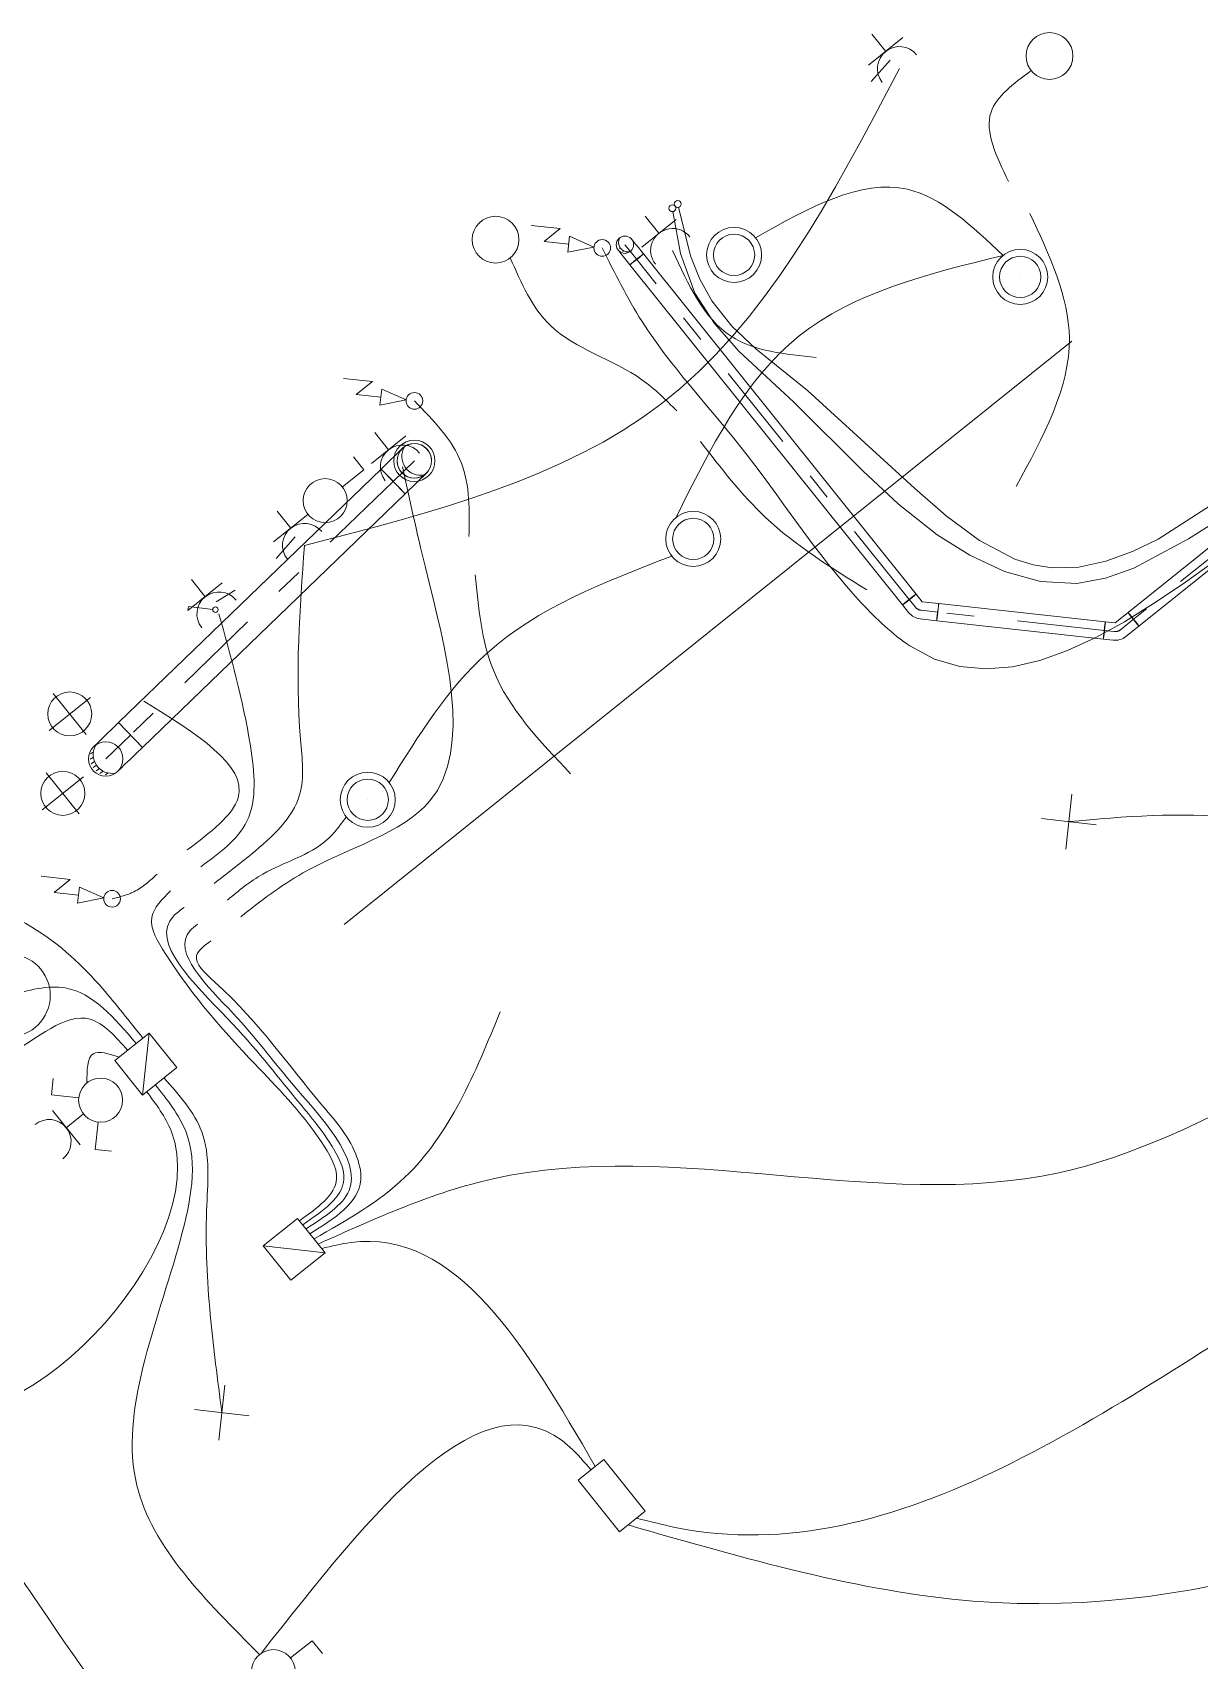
# Model space of a CAD drawing. Header units: metres. Extents: x 2747662.9 to 2747731.3, y 1250221.9 to 1250283.3.
# Drawn here: x 2747697.58 to 2747701.82, y 1250263.41 to 1250269.32 of the extents above; entities that cross this region are included whole.
import ezdxf

# ---------------------------------------------------------------- set-up
doc = ezdxf.new("R2010")
doc.units = ezdxf.units.M
doc.header["$MEASUREMENT"] = 0
for name, pattern in [('EL_Boden', [900, 600, -300]), ('EL_Hohldecke', [1500, 600, -300, 0, -300, 0, -300]), ('STRICHPUNKT2-A0PKIVIE00', [0.635, 0.3175, -0.15875, 0, -0.15875]), ('STRICHPUNKT2-A0PKIVIO00', [0.635, 0.3175, -0.15875, 0, -0.15875]), ('STRICHPUNKT2-A0PKIVIT00', [0.635, 0.3175, -0.15875, 0, -0.15875])]:
    doc.linetypes.add(name, pattern=pattern)
for name, color, linetype in [('___deckendurchbruch', 7, 'Continuous'), ('___elektro', 7, 'Continuous'), ('___lueftung', 7, 'Continuous'), ('___sanitär', 7, 'Continuous')]:
    doc.layers.add(name, color=color, linetype=linetype)

msp = doc.modelspace()

# ---------------------------------------------------------------- linework, layer by layer
at = {"layer": '___deckendurchbruch', "color": 215, "linetype": 'STRICHPUNKT2-A0PKIVIT00', "lineweight": 0, "true_color": 0xa44f91}
for p, q in [((2747697.6365, 1250266.7868), (2747697.7863, 1250266.9068)), ((2747697.7714, 1250266.7719), (2747697.6513, 1250266.9217)), ((2747697.6113, 1250266.4983), (2747697.7612, 1250266.6184)), ((2747697.7463, 1250266.4834), (2747697.6262, 1250266.6333))]:
    msp.add_line(p, q, dxfattribs=at)
at = {"layer": '___deckendurchbruch', "color": 215, "linetype": 'Continuous', "lineweight": 0, "true_color": 0xa44f91}
for centre in [(2747697.7114, 1250266.8468), (2747697.6862, 1250266.5584)]:
    msp.add_circle(centre, 0.08, dxfattribs=at)
at = {"layer": '___elektro', "color": 30, "linetype": 'Continuous', "lineweight": 0, "true_color": 0xff8d1c}
for p, q in [((2747700.7381, 1250269.3042), (2747700.6133, 1250269.2041)), ((2747700.6757, 1250269.2541), (2747700.6256, 1250269.3166)), ((2747700.6256, 1250269.3166), (2747700.6257, 1250269.3166)), ((2747700.6256, 1250269.3166), (2747700.6257, 1250269.3166)), ((2747701.2175, 1250269.3039), (2747701.2175, 1250269.3039)), ((2747701.337, 1250269.2907), (2747701.337, 1250269.2908)), ((2747700.6227, 1250269.1444), (2747700.6917, 1250269.2221)), ((2747700.6757, 1250269.2541), (2747700.6757, 1250269.2542)), ((2747701.2043, 1250269.1844), (2747701.2043, 1250269.1844)), ((2747701.3238, 1250269.1712), (2747701.3238, 1250269.1713)), ((2747701.3238, 1250269.1712), (2747701.3238, 1250269.1713)), ((2747701.3238, 1250269.1712), (2747701.3238, 1250269.1713)), ((2747699.2053, 1250268.6364), (2747699.2053, 1250268.6364)), ((2747699.3248, 1250268.6232), (2747699.3248, 1250268.6232)), ((2747699.4935, 1250268.6102), (2747699.3881, 1250268.6218)), ((2747699.7892, 1250268.5431), (2747699.914, 1250268.6432)), ((2747699.8516, 1250268.5932), (2747699.8016, 1250268.6556)), ((2747699.8016, 1250268.6556), (2747699.8016, 1250268.6556)), ((2747699.8016, 1250268.6556), (2747699.8016, 1250268.6556)), ((2747699.435, 1250268.5633), (2747699.4935, 1250268.6102)), ((2747699.524, 1250268.5535), (2747699.435, 1250268.5633)), ((2747699.5208, 1250268.5244), (2747699.5272, 1250268.5826)), ((2747699.6158, 1250268.5434), (2747699.5272, 1250268.5826)), ((2747700.0623, 1250268.5928), (2747700.0624, 1250268.5928)), ((2747700.2029, 1250268.5773), (2747700.2029, 1250268.5773)), ((2747699.1921, 1250268.5169), (2747699.1922, 1250268.5169)), ((2747699.3116, 1250268.5037), (2747699.3116, 1250268.5038)), ((2747699.3116, 1250268.5037), (2747699.3116, 1250268.5038)), ((2747699.3116, 1250268.5037), (2747699.3116, 1250268.5038)), ((2747699.6158, 1250268.5434), (2747699.5208, 1250268.5244)), ((2747699.6459, 1250268.5401), (2747699.6459, 1250268.5401)), ((2747700.1249, 1250268.5148), (2747700.1249, 1250268.5148)), ((2747701.1018, 1250268.5128), (2747701.1018, 1250268.5128)), ((2747701.2424, 1250268.4973), (2747701.2424, 1250268.4973)), ((2747700.0468, 1250268.4522), (2747700.0469, 1250268.4522)), ((2747700.0468, 1250268.4522), (2747700.0469, 1250268.4522)), ((2747700.1874, 1250268.4367), (2747700.1875, 1250268.4368)), ((2747701.1643, 1250268.4348), (2747701.1644, 1250268.4348)), ((2747701.0863, 1250268.3722), (2747701.0864, 1250268.3722)), ((2747701.0863, 1250268.3722), (2747701.0864, 1250268.3722)), ((2747701.2269, 1250268.3567), (2747701.2269, 1250268.3568)), ((2747698.811, 1250268.0545), (2747698.7056, 1250268.0661)), ((2747698.7525, 1250268.0076), (2747698.811, 1250268.0545)), ((2747698.8383, 1250267.9687), (2747698.8447, 1250268.0269)), ((2747698.9333, 1250267.9877), (2747698.8447, 1250268.0269)), ((2747698.8415, 1250267.9978), (2747698.7525, 1250268.0076)), ((2747698.9333, 1250267.9877), (2747698.8383, 1250267.9687)), ((2747698.9634, 1250267.9844), (2747698.9634, 1250267.9844)), ((2747698.8073, 1250267.7567), (2747698.9321, 1250267.8568)), ((2747698.8697, 1250267.8068), (2747698.8196, 1250267.8692)), ((2747698.8196, 1250267.8692), (2747698.8197, 1250267.8692)), ((2747698.8196, 1250267.8692), (2747698.8197, 1250267.8692)), ((2747698.7018, 1250267.6719), (2747698.7798, 1250267.7344)), ((2747698.7798, 1250267.7344), (2747698.7423, 1250267.7812)), ((2747698.5893, 1250267.6843), (2747698.5894, 1250267.6843)), ((2747698.7018, 1250267.6719), (2747698.7018, 1250267.6719)), ((2747698.5769, 1250267.5718), (2747698.4521, 1250267.4717)), ((2747698.5145, 1250267.5218), (2747698.4645, 1250267.5842)), ((2747698.4645, 1250267.5842), (2747698.4645, 1250267.5842)), ((2747698.4645, 1250267.5842), (2747698.4645, 1250267.5842)), ((2747698.5769, 1250267.5718), (2747698.577, 1250267.5718)), ((2747698.6894, 1250267.5594), (2747698.6894, 1250267.5594)), ((2747699.914, 1250267.5609), (2747699.9141, 1250267.5609)), ((2747698.5145, 1250267.5218), (2747698.5146, 1250267.5218)), ((2747700.0546, 1250267.5454), (2747700.0546, 1250267.5454)), ((2747698.4615, 1250267.412), (2747698.5306, 1250267.4898)), ((2747699.9766, 1250267.4828), (2747699.9766, 1250267.4828)), ((2747699.8985, 1250267.4203), (2747699.8986, 1250267.4203)), ((2747699.8985, 1250267.4203), (2747699.8986, 1250267.4203)), ((2747700.0391, 1250267.4048), (2747700.0391, 1250267.4048)), ((2747698.1408, 1250267.2226), (2747698.2657, 1250267.3227)), ((2747698.1532, 1250267.3351), (2747698.1533, 1250267.3351)), ((2747698.1532, 1250267.3351), (2747698.1533, 1250267.3351)), ((2747698.2033, 1250267.2727), (2747698.1532, 1250267.3351)), ((2747698.1532, 1250267.3351), (2747698.1533, 1250267.3351)), ((2747698.1532, 1250267.3351), (2747698.1533, 1250267.3351)), ((2747698.2439, 1250267.254), (2747698.3126, 1250267.2962)), ((2747698.1424, 1250267.2367), (2747698.1408, 1250267.2226)), ((2747698.2309, 1250267.2269), (2747698.1424, 1250267.2367)), ((2747698.7316, 1250266.6132), (2747698.7316, 1250266.6132)), ((2747698.8721, 1250266.5977), (2747698.8722, 1250266.5977)), ((2747701.3299, 1250266.3561), (2747701.3518, 1250266.5549)), ((2747698.7941, 1250266.5352), (2747698.7942, 1250266.5352)), ((2747698.7161, 1250266.4726), (2747698.7161, 1250266.4727)), ((2747698.7161, 1250266.4726), (2747698.7161, 1250266.4727)), ((2747698.8567, 1250266.4571), (2747698.8567, 1250266.4572)), ((2747701.4403, 1250266.4446), (2747701.2415, 1250266.4665)), ((2747701.3409, 1250266.4555), (2747701.3409, 1250266.4556)), ((2747697.7129, 1250266.2453), (2747697.6074, 1250266.2569)), ((2747697.6543, 1250266.1984), (2747697.7129, 1250266.2453)), ((2747697.7433, 1250266.1886), (2747697.6543, 1250266.1984)), ((2747697.7401, 1250266.1595), (2747697.7465, 1250266.2177)), ((2747697.8351, 1250266.1785), (2747697.7465, 1250266.2177)), ((2747697.8351, 1250266.1785), (2747697.7401, 1250266.1595)), ((2747697.8652, 1250266.1752), (2747697.8652, 1250266.1752)), ((2747697.9999, 1250265.6872), (2747697.8751, 1250265.5872)), ((2747697.9687, 1250265.6622), (2747697.9688, 1250265.6622)), ((2747697.9999, 1250265.6872), (2747697.9752, 1250265.4623)), ((2747697.9843, 1250265.6747), (2747697.9844, 1250265.6747)), ((2747698.1, 1250265.5624), (2747697.9999, 1250265.6872)), ((2747698.0125, 1250265.6716), (2747698.0125, 1250265.6716)), ((2747697.8907, 1250265.5997), (2747697.8907, 1250265.5997)), ((2747697.9063, 1250265.6122), (2747697.9063, 1250265.6122)), ((2747697.9219, 1250265.6247), (2747697.922, 1250265.6247)), ((2747697.9375, 1250265.6372), (2747697.9376, 1250265.6372)), ((2747697.9531, 1250265.6497), (2747697.9532, 1250265.6497)), ((2747698.025, 1250265.656), (2747698.025, 1250265.656)), ((2747698.0375, 1250265.6404), (2747698.0375, 1250265.6404)), ((2747698.05, 1250265.6248), (2747698.05, 1250265.6248)), ((2747698.0625, 1250265.6092), (2747698.0625, 1250265.6092)), ((2747697.8751, 1250265.5872), (2747697.9752, 1250265.4623)), ((2747697.8876, 1250265.5716), (2747697.8876, 1250265.5716)), ((2747697.9001, 1250265.5559), (2747697.9001, 1250265.556)), ((2747697.9126, 1250265.5403), (2747697.9127, 1250265.5404)), ((2747697.9752, 1250265.4623), (2747698.1, 1250265.5624)), ((2747698.075, 1250265.5936), (2747698.075, 1250265.5936)), ((2747698.0844, 1250265.5499), (2747698.0844, 1250265.5499)), ((2747698.0875, 1250265.578), (2747698.0875, 1250265.578)), ((2747697.6448, 1250265.4632), (2747697.6513, 1250265.5228)), ((2747697.7737, 1250265.5059), (2747697.7737, 1250265.5059)), ((2747697.8861, 1250265.4935), (2747697.8861, 1250265.4935)), ((2747697.9251, 1250265.5247), (2747697.9252, 1250265.5248)), ((2747697.9376, 1250265.5091), (2747697.9377, 1250265.5092)), ((2747697.9501, 1250265.4935), (2747697.9502, 1250265.4936)), ((2747698.0064, 1250265.4873), (2747698.0064, 1250265.4874)), ((2747698.022, 1250265.4998), (2747698.022, 1250265.4999)), ((2747698.0376, 1250265.5123), (2747698.0376, 1250265.5124)), ((2747698.0532, 1250265.5248), (2747698.0532, 1250265.5249)), ((2747698.0688, 1250265.5374), (2747698.0688, 1250265.5374)), ((2747697.7442, 1250265.4522), (2747697.6448, 1250265.4632)), ((2747697.9626, 1250265.4779), (2747697.9627, 1250265.4779)), ((2747697.9908, 1250265.4748), (2747697.9908, 1250265.4748)), ((2747697.7489, 1250265.2809), (2747697.6488, 1250265.4058)), ((2747697.6988, 1250265.3434), (2747697.7613, 1250265.3934)), ((2747697.7613, 1250265.3934), (2747697.7613, 1250265.3934)), ((2747697.8149, 1250265.3639), (2747697.804, 1250265.2645)), ((2747697.8737, 1250265.381), (2747697.8738, 1250265.381)), ((2747697.804, 1250265.2645), (2747697.8636, 1250265.2579)), ((2747698.5393, 1250265.0142), (2747698.4145, 1250264.9141)), ((2747698.6394, 1250264.8893), (2747698.5393, 1250265.0142)), ((2747698.4613, 1250264.9517), (2747698.4613, 1250264.9517)), ((2747698.4769, 1250264.9642), (2747698.4769, 1250264.9642)), ((2747698.4925, 1250264.9767), (2747698.4926, 1250264.9767)), ((2747698.5081, 1250264.9892), (2747698.5082, 1250264.9892)), ((2747698.5237, 1250265.0017), (2747698.5238, 1250265.0017)), ((2747698.5518, 1250264.9986), (2747698.5519, 1250264.9986)), ((2747698.5643, 1250264.983), (2747698.5644, 1250264.983)), ((2747698.5769, 1250264.9674), (2747698.5769, 1250264.9674)), ((2747698.5894, 1250264.9518), (2747698.5894, 1250264.9518)), ((2747698.4145, 1250264.9141), (2747698.5145, 1250264.7893)), ((2747698.4145, 1250264.9141), (2747698.6394, 1250264.8893)), ((2747698.427, 1250264.8985), (2747698.427, 1250264.8986)), ((2747698.4301, 1250264.9266), (2747698.4301, 1250264.9267)), ((2747698.4457, 1250264.9391), (2747698.4457, 1250264.9392)), ((2747698.5145, 1250264.7893), (2747698.6394, 1250264.8893)), ((2747698.6019, 1250264.9362), (2747698.6019, 1250264.9362)), ((2747698.6144, 1250264.9206), (2747698.6144, 1250264.9206)), ((2747698.6269, 1250264.9049), (2747698.6269, 1250264.905)), ((2747698.4395, 1250264.8829), (2747698.4395, 1250264.8829)), ((2747698.452, 1250264.8673), (2747698.452, 1250264.8673)), ((2747698.4645, 1250264.8517), (2747698.4646, 1250264.8517)), ((2747698.477, 1250264.8361), (2747698.4771, 1250264.8361)), ((2747698.577, 1250264.8393), (2747698.577, 1250264.8393)), ((2747698.5926, 1250264.8518), (2747698.5926, 1250264.8518)), ((2747698.6082, 1250264.8643), (2747698.6082, 1250264.8644)), ((2747698.6238, 1250264.8768), (2747698.6238, 1250264.8769)), ((2747698.4895, 1250264.8205), (2747698.4896, 1250264.8205)), ((2747698.502, 1250264.8049), (2747698.5021, 1250264.8049)), ((2747698.5301, 1250264.8018), (2747698.5302, 1250264.8018)), ((2747698.5458, 1250264.8143), (2747698.5458, 1250264.8143)), ((2747698.5614, 1250264.8268), (2747698.5614, 1250264.8268)), ((2747698.2532, 1250264.2088), (2747698.2751, 1250264.4076)), ((2747698.3635, 1250264.2973), (2747698.1647, 1250264.3192)), ((2747698.2641, 1250264.3082), (2747698.2641, 1250264.3083)), ((2747699.5584, 1250264.0624), (2747699.6521, 1250264.1375)), ((2747699.6364, 1250264.125), (2747699.6365, 1250264.125)), ((2747699.6521, 1250264.1375), (2747699.8021, 1250263.9502)), ((2747699.6646, 1250264.1219), (2747699.6646, 1250264.1219)), ((2747699.5584, 1250264.0624), (2747699.7085, 1250263.8751)), ((2747699.574, 1250264.0749), (2747699.5741, 1250264.075)), ((2747699.5896, 1250264.0874), (2747699.5897, 1250264.0875)), ((2747699.6052, 1250264.0999), (2747699.6053, 1250264.1)), ((2747699.6208, 1250264.1125), (2747699.6209, 1250264.1125)), ((2747699.6771, 1250264.1063), (2747699.6771, 1250264.1063)), ((2747699.6896, 1250264.0907), (2747699.6896, 1250264.0907)), ((2747699.7021, 1250264.075), (2747699.7021, 1250264.0751)), ((2747699.5709, 1250264.0468), (2747699.571, 1250264.0468)), ((2747699.5834, 1250264.0312), (2747699.5835, 1250264.0312)), ((2747699.5959, 1250264.0156), (2747699.596, 1250264.0156)), ((2747699.7146, 1250264.0594), (2747699.7146, 1250264.0595)), ((2747699.7271, 1250264.0438), (2747699.7271, 1250264.0439)), ((2747699.7396, 1250264.0282), (2747699.7396, 1250264.0283)), ((2747699.7521, 1250264.0126), (2747699.7522, 1250264.0126)), ((2747699.6084, 1250264), (2747699.6085, 1250264)), ((2747699.621, 1250263.9844), (2747699.621, 1250263.9844)), ((2747699.6335, 1250263.9688), (2747699.6335, 1250263.9688)), ((2747699.646, 1250263.9532), (2747699.646, 1250263.9532)), ((2747699.7085, 1250263.8751), (2747699.8021, 1250263.9502)), ((2747699.7646, 1250263.997), (2747699.7647, 1250263.997)), ((2747699.7771, 1250263.9814), (2747699.7772, 1250263.9814)), ((2747699.7896, 1250263.9658), (2747699.7897, 1250263.9658)), ((2747699.6585, 1250263.9376), (2747699.6585, 1250263.9376)), ((2747699.671, 1250263.922), (2747699.671, 1250263.922)), ((2747699.6835, 1250263.9064), (2747699.6835, 1250263.9064)), ((2747699.696, 1250263.8908), (2747699.696, 1250263.8908)), ((2747699.7241, 1250263.8877), (2747699.7242, 1250263.8877)), ((2747699.7397, 1250263.9002), (2747699.7398, 1250263.9002)), ((2747699.7553, 1250263.9127), (2747699.7554, 1250263.9127)), ((2747699.7709, 1250263.9252), (2747699.771, 1250263.9252)), ((2747699.7865, 1250263.9377), (2747699.7866, 1250263.9377)), ((2747698.5136, 1250263.4173), (2747698.5916, 1250263.4798)), ((2747698.5916, 1250263.4798), (2747698.6292, 1250263.433)), ((2747698.4012, 1250263.4297), (2747698.4012, 1250263.4297)), ((2747698.5136, 1250263.4173), (2747698.5137, 1250263.4173))]:
    msp.add_line(p, q, dxfattribs=at)
at = {"layer": '___elektro', "color": 30, "linetype": 'EL_Boden', "lineweight": 0, "true_color": 0xff8d1c}
msp.add_line((2747698.7086, 1250266.0822), (2747701.352, 1250268.2007), dxfattribs=at)
msp.add_line((2747698.7086, 1250266.0822), (2747701.352, 1250268.2007), dxfattribs=at)
at = {"layer": '___elektro', "color": 30, "linetype": 'Continuous', "lineweight": 0, "true_color": 0xff8d1c}
for centre, radius in [((2747701.2706, 1250269.2376), 0.085), ((2747699.2584, 1250268.5701), 0.085), ((2747699.6459, 1250268.5401), 0.0303), ((2747700.1249, 1250268.5148), 0.1), ((2747700.1249, 1250268.5148), 0.075), ((2747701.1643, 1250268.4348), 0.1), ((2747701.1643, 1250268.4348), 0.075), ((2747698.9634, 1250267.9844), 0.0303), ((2747698.6394, 1250267.6218), 0.08), ((2747699.9766, 1250267.4828), 0.1), ((2747699.9766, 1250267.4828), 0.075), ((2747698.2408, 1250267.2258), 0.01), ((2747698.7941, 1250266.5352), 0.1), ((2747698.7941, 1250266.5352), 0.075), ((2747697.8652, 1250266.1752), 0.0303), ((2747697.4906, 1250265.8239), 0.15), ((2747697.8237, 1250265.4434), 0.08), ((2747698.4512, 1250263.3673), 0.08)]:
    msp.add_circle(centre, radius, dxfattribs=at)
for centre, start, end in [((2747700.7257, 1250269.1917), 38.71386, 218.71386), ((2747699.9016, 1250268.5307), 38.70989, 218.7099), ((2747698.9197, 1250267.7443), 38.71003, 218.71003), ((2747698.5645, 1250267.4593), 38.71003, 218.71003), ((2747698.2533, 1250267.2102), 38.71003, 218.71003), ((2747697.6364, 1250265.2933), 308.71003, 128.71002)]:
    msp.add_arc(centre, 0.08, start, end, dxfattribs=at)
at = {"layer": '___elektro', "color": 30, "linetype": 'EL_Boden', "lineweight": 0, "true_color": 0xff8d1c}
for points, knots in [([(2747700.7257, 1250269.1917), (2747700.4821, 1250268.7277), (2747700.2385, 1250268.2636), (2747699.8592, 1250267.9726), (2747699.506, 1250267.7015), (2747699.0353, 1250267.5804), (2747698.5645, 1250267.4593)], [0, 0, 0, 0, 1, 1, 1, 2, 2, 2, 2]), ([(2747699.6459, 1250268.5401), (2747699.6912, 1250268.4491), (2747699.7365, 1250268.3581), (2747699.7907, 1250268.2728), (2747699.8929, 1250268.1121), (2747700.0267, 1250267.9716), (2747700.145, 1250267.8224), (2747700.2942, 1250267.6342), (2747700.4188, 1250267.4319), (2747700.5871, 1250267.2508), (2747700.6421, 1250267.1916), (2747700.7017, 1250267.1347), (2747700.7635, 1250267.0939), (2747701.2324, 1250266.7842), (2747701.8238, 1250267.4054), (2747702.4134, 1250267.7942), (2747702.9456, 1250268.1451), (2747703.4763, 1250268.3068), (2747703.6949, 1250268.7817), (2747703.7267, 1250268.8509), (2747703.7519, 1250268.9266), (2747703.7771, 1250269.0024)], [0, 0, 0, 0, 1, 1, 1, 2, 2, 2, 3, 3, 3, 4, 4, 4, 5, 5, 5, 6, 6, 6, 7, 7, 7, 7]), ([(2747699.9016, 1250268.5307), (2747699.9585, 1250268.4068), (2747700.0154, 1250268.2829), (2747700.1139, 1250268.2189), (2747700.1972, 1250268.1648), (2747700.3104, 1250268.1535), (2747700.4235, 1250268.1421)], [0, 0, 0, 0, 1, 1, 1, 2, 2, 2, 2])]:
    msp.add_open_spline(points, degree=3, knots=knots, dxfattribs=at)
at = {"layer": '___elektro', "color": 30, "linetype": 'EL_Hohldecke', "lineweight": 0, "true_color": 0xff8d1c}
for points, knots in [([(2747701.2019, 1250269.1825), (2747701.1397, 1250269.1367), (2747701.0774, 1250269.091), (2747701.0582, 1250269.0338), (2747701.0341, 1250268.9619), (2747701.0779, 1250268.8719), (2747701.1218, 1250268.7819)], [0, 0, 0, 0, 1, 1, 1, 2, 2, 2, 2]), ([(2747701.1018, 1250268.5128), (2747700.9901, 1250268.6187), (2747700.8784, 1250268.7247), (2747700.7551, 1250268.753), (2747700.5857, 1250268.792), (2747700.3943, 1250268.6847), (2747700.2029, 1250268.5773)], [0, 0, 0, 0, 1, 1, 1, 2, 2, 2, 2]), ([(2747699.3117, 1250268.5038), (2747699.3516, 1250268.4129), (2747699.3915, 1250268.322), (2747699.4576, 1250268.2583), (2747699.5471, 1250268.1721), (2747699.6846, 1250268.1359), (2747699.7901, 1250268.0613), (2747699.8365, 1250268.0284), (2747699.8768, 1250267.9881), (2747699.917, 1250267.9477)], [0, 0, 0, 0, 1, 1, 1, 2, 2, 2, 3, 3, 3, 3]), ([(2747699.914, 1250267.5609), (2747700.0385, 1250267.8113), (2747700.1629, 1250268.0616), (2747700.3609, 1250268.2203), (2747700.5588, 1250268.379), (2747700.8303, 1250268.4459), (2747701.1018, 1250268.5128)], [0, 0, 0, 0, 1, 1, 1, 2, 2, 2, 2]), ([(2747698.9634, 1250267.9844), (2747699.0325, 1250267.9138), (2747699.1016, 1250267.8432), (2747699.1343, 1250267.7583), (2747699.1653, 1250267.6778), (2747699.1635, 1250267.5844), (2747699.1618, 1250267.491)], [0, 0, 0, 0, 1, 1, 1, 2, 2, 2, 2]), ([(2747698.9197, 1250267.7445), (2747698.9456, 1250267.6271), (2747698.9716, 1250267.5098), (2747699.0035, 1250267.3795), (2747699.0759, 1250267.0844), (2747699.1792, 1250266.7228), (2747699.02, 1250266.5314), (2747698.9204, 1250266.4117), (2747698.7181, 1250266.3586), (2747698.5587, 1250266.2692), (2747698.4758, 1250266.2227), (2747698.4044, 1250266.1663), (2747698.3331, 1250266.1099)], [0, 0, 0, 0, 1, 1, 1, 2, 2, 2, 3, 3, 3, 4, 4, 4, 4]), ([(2747698.5645, 1250267.4595), (2747698.5471, 1250267.2281), (2747698.5297, 1250266.9968), (2747698.55, 1250266.7542), (2747698.5559, 1250266.685), (2747698.5647, 1250266.6149), (2747698.5467, 1250266.5532), (2747698.5219, 1250266.4682), (2747698.4461, 1250266.3989), (2747698.3726, 1250266.3384), (2747698.3264, 1250266.3004), (2747698.2811, 1250266.2658), (2747698.2358, 1250266.2313)], [0, 0, 0, 0, 1, 1, 1, 2, 2, 2, 3, 3, 3, 4, 4, 4, 4]), ([(2747698.8722, 1250266.5977), (2747698.9784, 1250266.7689), (2747699.0846, 1250266.9401), (2747699.2274, 1250267.0683), (2747699.4109, 1250267.233), (2747699.6547, 1250267.3267), (2747699.8985, 1250267.4203)], [0, 0, 0, 0, 1, 1, 1, 2, 2, 2, 2]), ([(2747698.2533, 1250267.2104), (2747698.2968, 1250267.0563), (2747698.3404, 1250266.9023), (2747698.3676, 1250266.7305), (2747698.3828, 1250266.6352), (2747698.3929, 1250266.5344), (2747698.3552, 1250266.457), (2747698.3228, 1250266.3904), (2747698.255, 1250266.3412), (2747698.1872, 1250266.292)], [0, 0, 0, 0, 1, 1, 1, 2, 2, 2, 3, 3, 3, 3]), ([(2747698.716, 1250266.4728), (2747698.6944, 1250266.4433), (2747698.6728, 1250266.4138), (2747698.6466, 1250266.3902), (2747698.5822, 1250266.3321), (2747698.4901, 1250266.3092), (2747698.4129, 1250266.2652), (2747698.3665, 1250266.2388), (2747698.3254, 1250266.2047), (2747698.2844, 1250266.1706)], [0, 0, 0, 0, 1, 1, 1, 2, 2, 2, 3, 3, 3, 3]), ([(2747697.8652, 1250266.1752), (2747697.8926, 1250266.1819), (2747697.92, 1250266.1887), (2747697.9445, 1250266.2009), (2747697.9759, 1250266.2164), (2747698.0026, 1250266.2407), (2747698.0293, 1250266.2651)], [0, 0, 0, 0, 1, 1, 1, 2, 2, 2, 2])]:
    msp.add_open_spline(points, degree=3, knots=knots, dxfattribs=at)
at = {"layer": '___elektro', "color": 30, "linetype": 'Continuous', "lineweight": 0, "true_color": 0xff8d1c}
for points, knots in [([(2747701.1998, 1250268.6657), (2747701.2705, 1250268.514), (2747701.3411, 1250268.3624), (2747701.3428, 1250268.2121), (2747701.3449, 1250268.0312), (2747701.2473, 1250267.8523), (2747701.1496, 1250267.6734)], [0, 0, 0, 0, 1, 1, 1, 2, 2, 2, 2]), ([(2747700.0027, 1250267.837), (2747700.0771, 1250267.7402), (2747700.1515, 1250267.6433), (2747700.2392, 1250267.5609), (2747700.3482, 1250267.4582), (2747700.4776, 1250267.3779), (2747700.6071, 1250267.2976)], [0, 0, 0, 0, 1, 1, 1, 2, 2, 2, 2]), ([(2747699.1843, 1250267.3529), (2747699.196, 1250267.2328), (2747699.2076, 1250267.1127), (2747699.2503, 1250267.0063), (2747699.3072, 1250266.8646), (2747699.4192, 1250266.7471), (2747699.5312, 1250266.6297)], [0, 0, 0, 0, 1, 1, 1, 2, 2, 2, 2]), ([(2747698.1386, 1250266.3527), (2747698.2218, 1250266.416), (2747698.3051, 1250266.4792), (2747698.3235, 1250266.5425), (2747698.3576, 1250266.6597), (2747698.1689, 1250266.7767), (2747697.9801, 1250266.8937)], [0, 0, 0, 0, 1, 1, 1, 2, 2, 2, 2]), ([(2747701.3408, 1250266.4557), (2747701.543, 1250266.4738), (2747701.7451, 1250266.4919), (2747701.9424, 1250266.4683), (2747702.2369, 1250266.4331), (2747702.5206, 1250266.3049), (2747702.8079, 1250266.2287), (2747702.9864, 1250266.1814), (2747703.1663, 1250266.1541), (2747703.3572, 1250266.1302), (2747703.4948, 1250266.1129), (2747703.6382, 1250266.0974), (2747703.7476, 1250266.0322), (2747703.8874, 1250265.9488), (2747703.9715, 1250265.7843), (2747704.0555, 1250265.6198)], [0, 0, 0, 0, 1, 1, 1, 2, 2, 2, 3, 3, 3, 4, 4, 4, 5, 5, 5, 5]), ([(2747697.3639, 1250266.3413), (2747697.3577, 1250266.3204), (2747697.3514, 1250266.2995), (2747697.3507, 1250266.2803), (2747697.3472, 1250266.1876), (2747697.4727, 1250266.1334), (2747697.5702, 1250266.0744), (2747697.6819, 1250266.007), (2747697.7571, 1250265.9332), (2747697.8304, 1250265.849), (2747697.8799, 1250265.7922), (2747697.9285, 1250265.7306), (2747697.9771, 1250265.6689)], [0, 0, 0, 0, 1, 1, 1, 2, 2, 2, 3, 3, 3, 4, 4, 4, 4]), ([(2747698.0779, 1250266.2044), (2747698.0471, 1250266.1739), (2747698.0162, 1250266.1434), (2747698.0098, 1250266.1091), (2747698.002, 1250266.0673), (2747698.0305, 1250266.0198), (2747698.0592, 1250265.9753), (2747698.1631, 1250265.8148), (2747698.271, 1250265.6941), (2747698.3837, 1250265.5756), (2747698.4649, 1250265.4902), (2747698.5485, 1250265.4058), (2747698.6247, 1250265.2936), (2747698.6549, 1250265.249), (2747698.6839, 1250265.2), (2747698.6809, 1250265.1575), (2747698.6766, 1250265.0988), (2747698.6114, 1250265.0523), (2747698.5461, 1250265.0058)], [0, 0, 0, 0, 1, 1, 1, 2, 2, 2, 3, 3, 3, 4, 4, 4, 5, 5, 5, 6, 6, 6, 6]), ([(2747698.1266, 1250266.1437), (2747698.1126, 1250266.1336), (2747698.0986, 1250266.1234), (2747698.0882, 1250266.1124), (2747698, 1250266.0193), (2747698.1665, 1250265.8647), (2747698.2835, 1250265.7415), (2747698.3908, 1250265.6283), (2747698.4564, 1250265.5415), (2747698.5332, 1250265.4486), (2747698.5727, 1250265.4009), (2747698.6151, 1250265.3516), (2747698.6542, 1250265.2922), (2747698.6831, 1250265.2483), (2747698.7101, 1250265.1988), (2747698.7075, 1250265.156), (2747698.7034, 1250265.0908), (2747698.6306, 1250265.041), (2747698.5578, 1250264.9912)], [0, 0, 0, 0, 1, 1, 1, 2, 2, 2, 3, 3, 3, 4, 4, 4, 5, 5, 5, 6, 6, 6, 6]), ([(2747698.1752, 1250266.0831), (2747698.1657, 1250266.0754), (2747698.1562, 1250266.0678), (2747698.1489, 1250266.0596), (2747698.0789, 1250265.9811), (2747698.2139, 1250265.8561), (2747698.3052, 1250265.7588), (2747698.3939, 1250265.6642), (2747698.4412, 1250265.5957), (2747698.5172, 1250265.5063), (2747698.6193, 1250265.3861), (2747698.7732, 1250265.228), (2747698.7261, 1250265.1154), (2747698.7039, 1250265.0622), (2747698.6369, 1250265.0192), (2747698.5699, 1250264.9761)], [0, 0, 0, 0, 1, 1, 1, 2, 2, 2, 3, 3, 3, 4, 4, 4, 5, 5, 5, 5]), ([(2747698.2238, 1250266.0224), (2747698.2002, 1250266.0049), (2747698.1766, 1250265.9874), (2747698.1721, 1250265.9683), (2747698.1651, 1250265.939), (2747698.203, 1250265.9059), (2747698.2375, 1250265.8739), (2747698.4141, 1250265.7101), (2747698.5011, 1250265.5757), (2747698.6239, 1250265.4304), (2747698.6702, 1250265.3755), (2747698.7217, 1250265.3191), (2747698.7504, 1250265.248), (2747698.7628, 1250265.2174), (2747698.771, 1250265.184), (2747698.7687, 1250265.1542), (2747698.7623, 1250265.0702), (2747698.6732, 1250265.0143), (2747698.5841, 1250264.9584)], [0, 0, 0, 0, 1, 1, 1, 2, 2, 2, 3, 3, 3, 4, 4, 4, 5, 5, 5, 6, 6, 6, 6]), ([(2747698.6143, 1250264.9207), (2747698.8231, 1250265.0149), (2747699.0319, 1250265.1092), (2747699.2495, 1250265.1581), (2747699.9093, 1250265.3062), (2747700.651, 1250265.0375), (2747701.3047, 1250265.18), (2747701.8516, 1250265.2991), (2747702.3369, 1250265.706), (2747702.892, 1250265.8409), (2747703.0081, 1250265.8692), (2747703.1273, 1250265.8855), (2747703.2465, 1250265.9018)], [0, 0, 0, 0, 1, 1, 1, 2, 2, 2, 3, 3, 3, 4, 4, 4, 4]), ([(2747697.4906, 1250265.8239), (2747697.5613, 1250265.843), (2747697.6321, 1250265.8621), (2747697.6947, 1250265.8515), (2747697.7945, 1250265.8345), (2747697.8738, 1250265.7421), (2747697.9531, 1250265.6497)], [0, 0, 0, 0, 1, 1, 1, 2, 2, 2, 2]), ([(2747697.0716, 1250265.4881), (2747697.2102, 1250265.5069), (2747697.3488, 1250265.5256), (2747697.4874, 1250265.6063), (2747697.592, 1250265.6671), (2747697.6967, 1250265.7632), (2747697.7859, 1250265.7377), (2747697.8343, 1250265.7239), (2747697.8781, 1250265.6743), (2747697.9219, 1250265.6247)], [0, 0, 0, 0, 1, 1, 1, 2, 2, 2, 3, 3, 3, 3]), ([(2747698.5991, 1250264.9396), (2747698.7171, 1250265.0068), (2747698.835, 1250265.0741), (2747698.9291, 1250265.1635), (2747699.0926, 1250265.3191), (2747699.1839, 1250265.5418), (2747699.2751, 1250265.7644)], [0, 0, 0, 0, 1, 1, 1, 2, 2, 2, 2]), ([(2747697.7737, 1250265.5059), (2747697.7739, 1250265.552), (2747697.7741, 1250265.5981), (2747697.797, 1250265.6121), (2747697.8168, 1250265.6242), (2747697.8538, 1250265.6119), (2747697.8907, 1250265.5997)], [0, 0, 0, 0, 1, 1, 1, 2, 2, 2, 2]), ([(2747698.4012, 1250263.4297), (2747698.2056, 1250263.6247), (2747698.01, 1250263.8197), (2747697.9555, 1250264.0437), (2747697.8903, 1250264.3115), (2747698.0268, 1250264.6206), (2747698.1133, 1250264.9371), (2747698.1509, 1250265.0745), (2747698.1791, 1250265.2134), (2747698.1327, 1250265.3306), (2747698.1089, 1250265.3908), (2747698.0654, 1250265.4453), (2747698.022, 1250265.4998)], [0, 0, 0, 0, 1, 1, 1, 2, 2, 2, 3, 3, 3, 4, 4, 4, 4]), ([(2747698.2641, 1250264.3082), (2747698.2486, 1250264.4269), (2747698.2331, 1250264.5456), (2747698.2221, 1250264.6635), (2747698.2105, 1250264.7886), (2747698.2039, 1250264.9128), (2747698.2088, 1250265.0428), (2747698.2125, 1250265.1409), (2747698.2227, 1250265.2423), (2747698.1911, 1250265.3288), (2747698.1646, 1250265.4011), (2747698.1089, 1250265.463), (2747698.0532, 1250265.5248)], [0, 0, 0, 0, 1, 1, 1, 2, 2, 2, 3, 3, 3, 4, 4, 4, 4]), ([(2747697.0136, 1250264.4354), (2747697.0468, 1250264.4016), (2747697.08, 1250264.3678), (2747697.1171, 1250264.3444), (2747697.4881, 1250264.1098), (2747698.2472, 1250264.9107), (2747698.0798, 1250265.3318), (2747698.0593, 1250265.3833), (2747698.025, 1250265.429), (2747697.9908, 1250265.4748)], [0, 0, 0, 0, 1, 1, 1, 2, 2, 2, 3, 3, 3, 3]), ([(2747699.7397, 1250263.9003), (2747700.1611, 1250263.7787), (2747700.5825, 1250263.6571), (2747700.9926, 1250263.6239), (2747701.8496, 1250263.5546), (2747702.6573, 1250263.8713), (2747703.5758, 1250264.3411), (2747703.8848, 1250264.4992), (2747704.2064, 1250264.6746), (2747704.2555, 1250264.9341), (2747704.2859, 1250265.0942), (2747704.2125, 1250265.2862), (2747704.1391, 1250265.4783)], [0, 0, 0, 0, 1, 1, 1, 2, 2, 2, 3, 3, 3, 4, 4, 4, 4]), ([(2747699.7709, 1250263.9252), (2747699.8177, 1250263.9131), (2747699.8644, 1250263.901), (2747699.911, 1250263.8915), (2747700.7225, 1250263.7256), (2747701.493, 1250264.3377), (2747702.2516, 1250264.795), (2747702.685, 1250265.0563), (2747703.1145, 1250265.2671), (2747703.5852, 1250265.3203), (2747703.6913, 1250265.3323), (2747703.7996, 1250265.3362), (2747703.9078, 1250265.3402)], [0, 0, 0, 0, 1, 1, 1, 2, 2, 2, 3, 3, 3, 4, 4, 4, 4]), ([(2747698.6269, 1250264.9049), (2747698.6623, 1250264.9134), (2747698.6977, 1250264.9218), (2747698.7321, 1250264.9264), (2747699.1177, 1250264.978), (2747699.3693, 1250264.5452), (2747699.6208, 1250264.1125)], [0, 0, 0, 0, 1, 1, 1, 2, 2, 2, 2]), ([(2747699.6052, 1250264.0999), (2747699.5802, 1250264.1292), (2747699.5551, 1250264.1585), (2747699.5294, 1250264.1822), (2747699.2191, 1250264.4683), (2747698.813, 1250263.9511), (2747698.4068, 1250263.4338)], [0, 0, 0, 0, 1, 1, 1, 2, 2, 2, 2]), ([(2747698.591, 1250263.0949), (2747698.5208, 1250263.0389), (2747698.4506, 1250262.9829), (2747698.3803, 1250262.9593), (2747698.1091, 1250262.8686), (2747697.837, 1250263.261), (2747697.629, 1250263.5675), (2747697.46, 1250263.8165), (2747697.3333, 1250264.0087), (2747697.1679, 1250264.2032), (2747697.1093, 1250264.2721), (2747697.0459, 1250264.3412), (2747696.9824, 1250264.4104)], [0, 0, 0, 0, 1, 1, 1, 2, 2, 2, 3, 3, 3, 4, 4, 4, 4])]:
    msp.add_open_spline(points, degree=3, knots=knots, dxfattribs=at)
at = {"layer": '___lueftung', "color": 152, "linetype": 'Continuous', "lineweight": 0, "true_color": 0x0365dd}
for p, q in [((2747698.9244, 1250267.8158), (2747698.8426, 1250267.7367)), ((2747698.9042, 1250267.7868), (2747698.9082, 1250267.7958)), ((2747698.9082, 1250267.7958), (2747698.9042, 1250267.7868)), ((2747698.9082, 1250267.7958), (2747698.9134, 1250267.8041)), ((2747698.9134, 1250267.8041), (2747698.9082, 1250267.7958)), ((2747698.9134, 1250267.8041), (2747698.9199, 1250267.8114)), ((2747698.9199, 1250267.8114), (2747698.9134, 1250267.8041)), ((2747698.9199, 1250267.8114), (2747698.9275, 1250267.8177)), ((2747698.9275, 1250267.8177), (2747698.9199, 1250267.8114)), ((2747698.9275, 1250267.8177), (2747698.9359, 1250267.8226)), ((2747698.9359, 1250267.8226), (2747698.9275, 1250267.8177)), ((2747698.9359, 1250267.8226), (2747698.9451, 1250267.8262)), ((2747698.9451, 1250267.8262), (2747698.9359, 1250267.8226)), ((2747698.9451, 1250267.8262), (2747698.9546, 1250267.8284)), ((2747698.9546, 1250267.8284), (2747698.9451, 1250267.8262)), ((2747698.9546, 1250267.8284), (2747698.9644, 1250267.829)), ((2747698.9644, 1250267.829), (2747698.9546, 1250267.8284)), ((2747698.9644, 1250267.829), (2747698.9742, 1250267.828)), ((2747698.9742, 1250267.828), (2747698.9644, 1250267.829)), ((2747698.9742, 1250267.828), (2747698.9837, 1250267.8256)), ((2747698.9837, 1250267.8256), (2747698.9742, 1250267.828)), ((2747698.9837, 1250267.8256), (2747698.9927, 1250267.8217)), ((2747698.9927, 1250267.8217), (2747698.9837, 1250267.8256)), ((2747698.9927, 1250267.8217), (2747699.0009, 1250267.8164)), ((2747699.0009, 1250267.8164), (2747698.9927, 1250267.8217)), ((2747699.0009, 1250267.8164), (2747699.0083, 1250267.8099)), ((2747699.0083, 1250267.8099), (2747699.0009, 1250267.8164)), ((2747699.0083, 1250267.8099), (2747699.0145, 1250267.8023)), ((2747699.0145, 1250267.8023), (2747699.0083, 1250267.8099)), ((2747699.0145, 1250267.8023), (2747699.0195, 1250267.7939)), ((2747699.0195, 1250267.7939), (2747699.0145, 1250267.8023)), ((2747699.0195, 1250267.7939), (2747699.0231, 1250267.7848)), ((2747699.0231, 1250267.7848), (2747699.0195, 1250267.7939)), ((2747698.8426, 1250267.7367), (2747697.8888, 1250266.8152)), ((2747698.8426, 1250267.7367), (2747698.9295, 1250267.6468)), ((2747698.8426, 1250267.7367), (2747698.868, 1250267.7104)), ((2747698.9009, 1250267.7676), (2747698.9018, 1250267.7773)), ((2747698.9018, 1250267.7773), (2747698.9009, 1250267.7676)), ((2747698.9015, 1250267.7578), (2747698.9009, 1250267.7676)), ((2747698.9009, 1250267.7676), (2747698.9015, 1250267.7578)), ((2747698.9036, 1250267.7482), (2747698.9015, 1250267.7578)), ((2747698.9015, 1250267.7578), (2747698.9036, 1250267.7482)), ((2747698.9018, 1250267.7773), (2747698.9042, 1250267.7868)), ((2747698.9042, 1250267.7868), (2747698.9018, 1250267.7773)), ((2747698.9072, 1250267.7391), (2747698.9036, 1250267.7482)), ((2747698.9036, 1250267.7482), (2747698.9072, 1250267.7391)), ((2747698.9122, 1250267.7306), (2747698.9072, 1250267.7391)), ((2747698.9072, 1250267.7391), (2747698.9122, 1250267.7306)), ((2747698.9184, 1250267.7231), (2747698.9122, 1250267.7306)), ((2747698.9122, 1250267.7306), (2747698.9184, 1250267.7231)), ((2747698.9633, 1250267.7665), (2747698.9634, 1250267.7665)), ((2747699.0133, 1250267.7289), (2747699.0068, 1250267.7215)), ((2747699.0068, 1250267.7215), (2747699.0133, 1250267.7289)), ((2747699.0185, 1250267.7371), (2747699.0133, 1250267.7289)), ((2747699.0133, 1250267.7289), (2747699.0185, 1250267.7371)), ((2747699.0224, 1250267.7461), (2747699.0185, 1250267.7371)), ((2747699.0185, 1250267.7371), (2747699.0224, 1250267.7461)), ((2747699.0249, 1250267.7556), (2747699.0224, 1250267.7461)), ((2747699.0224, 1250267.7461), (2747699.0249, 1250267.7556)), ((2747699.0231, 1250267.7848), (2747699.0252, 1250267.7752)), ((2747699.0252, 1250267.7752), (2747699.0231, 1250267.7848)), ((2747699.0258, 1250267.7654), (2747699.0249, 1250267.7556)), ((2747699.0249, 1250267.7556), (2747699.0258, 1250267.7654)), ((2747699.0252, 1250267.7752), (2747699.0258, 1250267.7654)), ((2747699.0258, 1250267.7654), (2747699.0252, 1250267.7752)), ((2747698.868, 1250267.7104), (2747698.904, 1250267.6732)), ((2747698.904, 1250267.6732), (2747698.9295, 1250267.6468)), ((2747698.9257, 1250267.7166), (2747698.9184, 1250267.7231)), ((2747698.9184, 1250267.7231), (2747698.9257, 1250267.7166)), ((2747698.934, 1250267.7113), (2747698.9257, 1250267.7166)), ((2747698.9257, 1250267.7166), (2747698.934, 1250267.7113)), ((2747699.0113, 1250267.7259), (2747698.9295, 1250267.6468)), ((2747698.943, 1250267.7074), (2747698.934, 1250267.7113)), ((2747698.934, 1250267.7113), (2747698.943, 1250267.7074)), ((2747698.9525, 1250267.7049), (2747698.943, 1250267.7074)), ((2747698.943, 1250267.7074), (2747698.9525, 1250267.7049)), ((2747698.9623, 1250267.704), (2747698.9525, 1250267.7049)), ((2747698.9525, 1250267.7049), (2747698.9623, 1250267.704)), ((2747698.9721, 1250267.7046), (2747698.9623, 1250267.704)), ((2747698.9623, 1250267.704), (2747698.9721, 1250267.7046)), ((2747698.9816, 1250267.7067), (2747698.9721, 1250267.7046)), ((2747698.9721, 1250267.7046), (2747698.9816, 1250267.7067)), ((2747698.9908, 1250267.7103), (2747698.9816, 1250267.7067)), ((2747698.9816, 1250267.7067), (2747698.9908, 1250267.7103)), ((2747698.9992, 1250267.7153), (2747698.9908, 1250267.7103)), ((2747698.9908, 1250267.7103), (2747698.9992, 1250267.7153)), ((2747699.0068, 1250267.7215), (2747698.9992, 1250267.7153)), ((2747698.9992, 1250267.7153), (2747699.0068, 1250267.7215)), ((2747697.9756, 1250266.7253), (2747698.9295, 1250267.6468)), ((2747697.8438, 1250266.7718), (2747697.8655, 1250266.7928)), ((2747697.8655, 1250266.7928), (2747697.8888, 1250266.8152)), ((2747697.8888, 1250266.8152), (2747697.9756, 1250266.7253)), ((2747697.8888, 1250266.8152), (2747697.9142, 1250266.7889)), ((2747697.9142, 1250266.7889), (2747697.9502, 1250266.7517)), ((2747697.7989, 1250266.7284), (2747697.8019, 1250266.7313)), ((2747697.8019, 1250266.7313), (2747697.8109, 1250266.74)), ((2747697.8109, 1250266.74), (2747697.8252, 1250266.7538)), ((2747697.8252, 1250266.7538), (2747697.8438, 1250266.7718)), ((2747697.9502, 1250266.7517), (2747697.9756, 1250266.7253)), ((2747697.9524, 1250266.7029), (2747697.9756, 1250266.7253)), ((2747697.7858, 1250266.6823), (2747697.7973, 1250266.6903)), ((2747697.7858, 1250266.6823), (2747697.7973, 1250266.6903)), ((2747697.7874, 1250266.7024), (2747697.7975, 1250266.7094)), ((2747697.7874, 1250266.7024), (2747697.7975, 1250266.7094)), ((2747697.7894, 1250266.6658), (2747697.8015, 1250266.6742)), ((2747697.7894, 1250266.6658), (2747697.8015, 1250266.6742)), ((2747697.8423, 1250266.6834), (2747697.8423, 1250266.6835)), ((2747697.8978, 1250266.6501), (2747697.9121, 1250266.6639)), ((2747697.9121, 1250266.6639), (2747697.9307, 1250266.6819)), ((2747697.9307, 1250266.6819), (2747697.9524, 1250266.7029)), ((2747697.7967, 1250266.6519), (2747697.8089, 1250266.6603)), ((2747697.7967, 1250266.6519), (2747697.8089, 1250266.6603)), ((2747697.8072, 1250266.6401), (2747697.8193, 1250266.6485)), ((2747697.8072, 1250266.6401), (2747697.8193, 1250266.6485)), ((2747697.8214, 1250266.6309), (2747697.8329, 1250266.6389)), ((2747697.8214, 1250266.6309), (2747697.8329, 1250266.6389)), ((2747697.8408, 1250266.6254), (2747697.8509, 1250266.6324)), ((2747697.8408, 1250266.6254), (2747697.8509, 1250266.6324)), ((2747697.8857, 1250266.6385), (2747697.8888, 1250266.6414)), ((2747697.8888, 1250266.6414), (2747697.8978, 1250266.6501))]:
    msp.add_line(p, q, dxfattribs=at)
at = {"layer": '___lueftung', "color": 152, "linetype": 'STRICHPUNKT2-A0PKIVIE00', "lineweight": 0, "true_color": 0x0365dd}
for p, q in [((2747698.886, 1250267.6918), (2747698.9633, 1250267.7665)), ((2747698.886, 1250267.6918), (2747697.9322, 1250266.7703)), ((2747697.8423, 1250266.6834), (2747697.9322, 1250266.7703))]:
    msp.add_line(p, q, dxfattribs=at)
at = {"layer": '___lueftung', "color": 152, "linetype": 'Continuous', "lineweight": 0, "true_color": 0x0365dd}
for centre, radius in [((2747698.9633, 1250267.7665), 0.075), ((2747698.9633, 1250267.7665), 0.075), ((2747698.9633, 1250267.7665), 0.0625), ((2747697.8423, 1250266.6834), 0.0625), ((2747697.8423, 1250266.6834), 0.0625)]:
    msp.add_circle(centre, radius, dxfattribs=at)
for centre in [(2747698.9862, 1250267.7823), (2747697.8651, 1250266.6992), (2747697.8651, 1250266.6992), (2747697.8651, 1250266.6992)]:
    msp.add_arc(centre, 0.0684, 148.66216, 280.75763, dxfattribs=at)
at = {"layer": '___sanitär', "color": 106, "linetype": 'Continuous', "lineweight": 0, "true_color": 0x008a1e}
for p, q in [((2747699.7528, 1250268.5716), (2747699.7534, 1250268.5708)), ((2747699.7534, 1250268.5708), (2747699.7553, 1250268.5684)), ((2747699.7553, 1250268.5684), (2747699.7584, 1250268.5645)), ((2747699.7584, 1250268.5645), (2747699.7624, 1250268.5595)), ((2747699.7624, 1250268.5595), (2747699.7671, 1250268.5537)), ((2747699.7026, 1250268.5533), (2747699.7055, 1250268.5554)), ((2747699.7036, 1250268.5322), (2747699.7043, 1250268.5314)), ((2747699.7043, 1250268.5314), (2747699.7062, 1250268.529)), ((2747699.7062, 1250268.529), (2747699.7093, 1250268.5251)), ((2747699.7081, 1250268.538), (2747699.7113, 1250268.5402)), ((2747699.7093, 1250268.5251), (2747699.7133, 1250268.5201)), ((2747699.7133, 1250268.5201), (2747699.718, 1250268.5143)), ((2747699.718, 1250268.5143), (2747699.723, 1250268.508)), ((2747699.7205, 1250268.5275), (2747699.7234, 1250268.5295)), ((2747699.723, 1250268.508), (2747699.7464, 1250268.4787)), ((2747699.7282, 1250268.5519), (2747699.7282, 1250268.5519)), ((2747699.7671, 1250268.5537), (2747699.7722, 1250268.5474)), ((2747699.7722, 1250268.5474), (2747699.7956, 1250268.5181)), ((2747700.786, 1250267.2823), (2747699.7956, 1250268.5181)), ((2747700.7369, 1250267.2429), (2747699.7464, 1250268.4788)), ((2747701.9751, 1250267.5512), (2747701.5559, 1250267.2152)), ((2747702.0145, 1250267.502), (2747701.5953, 1250267.1661)), ((2747700.8082, 1250267.2547), (2747700.786, 1250267.2824)), ((2747700.8683, 1250267.248), (2747700.8082, 1250267.2547)), ((2747700.759, 1250267.2153), (2747700.7368, 1250267.243)), ((2747701.4735, 1250267.1813), (2747700.8683, 1250267.248)), ((2747701.556, 1250267.2153), (2747701.5088, 1250267.1774)), ((2747700.8614, 1250267.1854), (2747700.8013, 1250267.192)), ((2747701.4666, 1250267.1187), (2747700.8614, 1250267.1854)), ((2747701.5088, 1250267.1774), (2747701.4735, 1250267.1813)), ((2747701.5954, 1250267.1661), (2747701.5482, 1250267.1283)), ((2747701.5019, 1250267.1148), (2747701.4666, 1250267.1187))]:
    msp.add_line(p, q, dxfattribs=at)
at = {"layer": '___sanitär', "color": 106, "linetype": 'STRICHPUNKT2-A0PKIVIO00', "lineweight": 0, "true_color": 0x008a1e}
for p, q in [((2747699.7282, 1250268.5519), (2747699.7476, 1250268.5277)), ((2747699.7476, 1250268.5277), (2747699.771, 1250268.4984)), ((2747700.7614, 1250267.2626), (2747699.771, 1250268.4985)), ((2747701.9948, 1250267.5266), (2747701.5756, 1250267.1907)), ((2747700.7836, 1250267.235), (2747700.7614, 1250267.2627)), ((2747700.8649, 1250267.2167), (2747700.8047, 1250267.2234)), ((2747701.4701, 1250267.15), (2747700.8648, 1250267.2167)), ((2747701.5053, 1250267.1461), (2747701.47, 1250267.15)), ((2747701.5757, 1250267.1907), (2747701.5285, 1250267.1529))]:
    msp.add_line(p, q, dxfattribs=at)
at = {"layer": '___sanitär', "color": 106, "linetype": 'Continuous', "lineweight": 0, "true_color": 0x008a1e, "flags": 128}
for points in [[(2747703.7624, 1250269.1633), (2747703.3166, 1250268.7665), (2747702.8117, 1250268.3089), (2747702.5609, 1250268.1014), (2747702.298, 1250267.9095), (2747702.0688, 1250267.7573), (2747701.8724, 1250267.615), (2747701.6653, 1250267.4821), (2747701.5723, 1250267.4368), (2747701.4756, 1250267.4015), (2747701.3775, 1250267.3802), (2747701.2803, 1250267.3772), (2747701.2117, 1250267.3883), (2747701.1448, 1250267.4097), (2747701.0162, 1250267.477), (2747700.8947, 1250267.5671), (2747700.7804, 1250267.6677), (2747700.3917, 1250268.0219), (2747700.2037, 1250268.1734), (2747700.1171, 1250268.2559), (2747700.0437, 1250268.3483), (2747700.0002, 1250268.4267), (2747699.9664, 1250268.511), (2747699.9224, 1250268.6877)], [(2747701.9979, 1250267.6232), (2747701.7753, 1250267.4826), (2747701.5772, 1250267.377), (2747701.4745, 1250267.3397), (2747701.3695, 1250267.3206), (2747701.2383, 1250267.3279), (2747701.1076, 1250267.3644), (2747700.9812, 1250267.4234), (2747700.8626, 1250267.4975), (2747700.7216, 1250267.6089), (2747700.5931, 1250267.7296), (2747700.3421, 1250267.9795), (2747700.1423, 1250268.165), (2747700.0532, 1250268.2649), (2747699.9821, 1250268.376), (2747699.9296, 1250268.5198), (2747699.9022, 1250268.6719)]]:
    msp.add_lwpolyline(points, dxfattribs=at)
at = {"layer": '___sanitär', "color": 106, "linetype": 'Continuous', "lineweight": 0, "true_color": 0x008a1e}
for centre, radius in [((2747699.9008, 1250268.6844), 0.0125), ((2747699.9203, 1250268.7), 0.0125), ((2747699.7282, 1250268.5519), 0.0315)]:
    msp.add_circle(centre, radius, dxfattribs=at)
for centre, radius, start, end in [((2747699.7397, 1250268.5599), 0.0345, 148.66216, 280.75763), ((2747700.8082, 1250267.2547), 0.063, 218.71256, 263.70722), ((2747701.5088, 1250267.1774), 0.063, 263.71256, 308.70819)]:
    msp.add_arc(centre, radius, start, end, dxfattribs=at)
at = {"layer": '___sanitär', "color": 106, "linetype": 'STRICHPUNKT2-A0PKIVIO00', "lineweight": 0, "true_color": 0x008a1e}
for centre, start, end in [((2747700.8082, 1250267.2547), 218.71256, 263.70723), ((2747701.5088, 1250267.1774), 263.71256, 308.70819)]:
    msp.add_arc(centre, 0.0315, start, end, dxfattribs=at)
at = {"layer": '___sanitär', "color": 106, "linetype": 'Continuous', "lineweight": 0, "true_color": 0x008a1e}
for centre, major_axis in [((2747699.771, 1250268.4985), (0.0246, 0.0197)), ((2747699.771, 1250268.4984), (0.0246, 0.0197)), ((2747700.7614, 1250267.2627), (0.0246, 0.0197)), ((2747700.7614, 1250267.2626), (0.0246, 0.0197)), ((2747700.8648, 1250267.2167), (0.0035, 0.0313)), ((2747700.8649, 1250267.2167), (0.0035, 0.0313)), ((2747701.5756, 1250267.1907), (-0.0197, 0.0246)), ((2747701.5757, 1250267.1907), (-0.0197, 0.0246)), ((2747701.47, 1250267.15), (0.0035, 0.0313)), ((2747701.4701, 1250267.15), (0.0035, 0.0313))]:
    msp.add_ellipse(centre, major_axis=major_axis, ratio=0.014998, dxfattribs=at)

doc.saveas('drawing.dxf')
